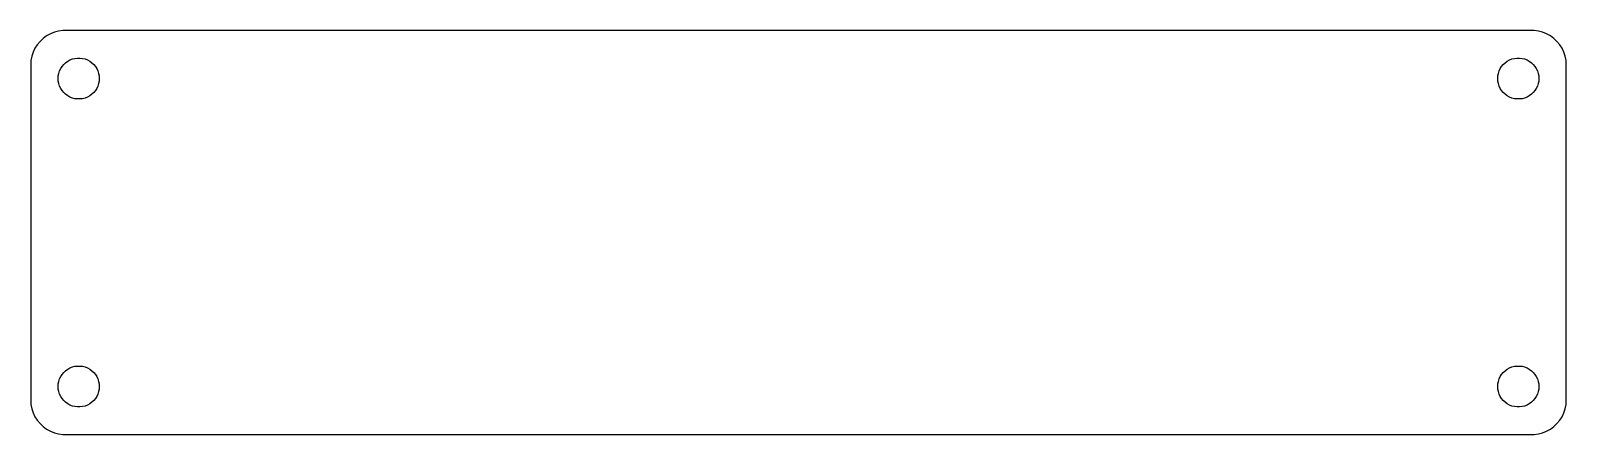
# Model space of a CAD drawing. Header units: metres. Extents: x -112 to 112, y -29 to 29.
import ezdxf

# ---------------------------------------------------------------- set-up
doc = ezdxf.new("R2010")
doc.units = ezdxf.units.M

msp = doc.modelspace()

# ---------------------------------------------------------------- linework, layer by layer
for p, q in [((-108.545, 29.2553), (-109.129, 29.0241)), ((-107.937, 29.4114), (-108.545, 29.2553)), ((-107.314, 29.4901), (-107.937, 29.4114)), ((107.314, 29.4901), (-107.314, 29.4901)), ((107.937, 29.4114), (107.314, 29.4901)), ((108.545, 29.2553), (107.937, 29.4114)), ((109.129, 29.0241), (108.545, 29.2553)), ((-111.382, 26.9088), (-111.649, 26.3406)), ((-111.045, 27.4389), (-111.382, 26.9088)), ((-110.645, 27.9227), (-111.045, 27.4389)), ((-110.187, 28.3526), (-110.645, 27.9227)), ((-109.679, 28.7216), (-110.187, 28.3526)), ((-109.129, 29.0241), (-109.679, 28.7216)), ((109.679, 28.7216), (109.129, 29.0241)), ((110.187, 28.3526), (109.679, 28.7216)), ((110.645, 27.9227), (110.187, 28.3526)), ((111.045, 27.4389), (110.645, 27.9227)), ((111.382, 26.9088), (111.045, 27.4389)), ((111.649, 26.3406), (111.382, 26.9088)), ((-111.961, 25.1267), (-112, 24.5)), ((-111.843, 25.7434), (-111.961, 25.1267)), ((-111.649, 26.3406), (-111.843, 25.7434)), ((-107.187, 24.5536), (-106.912, 24.8115)), ((-106.912, 24.8115), (-106.607, 25.033)), ((-106.607, 25.033), (-106.277, 25.2145)), ((-106.277, 25.2145), (-105.927, 25.3532)), ((-105.927, 25.3532), (-105.562, 25.4469)), ((-105.562, 25.4469), (-105.188, 25.4941)), ((-105.188, 25.4941), (-104.812, 25.4941)), ((-104.812, 25.4941), (-104.438, 25.4469)), ((-104.438, 25.4469), (-104.073, 25.3532)), ((-104.073, 25.3532), (-103.723, 25.2145)), ((-103.723, 25.2145), (-103.393, 25.033)), ((-103.393, 25.033), (-103.088, 24.8115)), ((-103.088, 24.8115), (-102.813, 24.5536)), ((102.813, 24.5536), (103.088, 24.8115)), ((103.088, 24.8115), (103.393, 25.033)), ((103.393, 25.033), (103.723, 25.2145)), ((103.723, 25.2145), (104.073, 25.3532)), ((104.073, 25.3532), (104.438, 25.4469)), ((104.438, 25.4469), (104.812, 25.4941)), ((104.812, 25.4941), (105.188, 25.4941)), ((105.188, 25.4941), (105.562, 25.4469)), ((105.562, 25.4469), (105.927, 25.3532)), ((105.927, 25.3532), (106.277, 25.2145)), ((106.277, 25.2145), (106.607, 25.033)), ((106.607, 25.033), (106.912, 24.8115)), ((106.912, 24.8115), (107.187, 24.5536)), ((111.843, 25.7434), (111.649, 26.3406)), ((111.961, 25.1267), (111.843, 25.7434)), ((112, 24.5), (111.961, 25.1267)), ((-112, 24.5), (-112, -24.5)), ((-108, 22.5), (-107.976, 22.876)), ((-107.976, 22.124), (-108, 22.5)), ((-107.976, 22.876), (-107.906, 23.2461)), ((-107.906, 23.2461), (-107.789, 23.6044)), ((-107.789, 23.6044), (-107.629, 23.9453)), ((-107.629, 23.9453), (-107.427, 24.2634)), ((-107.427, 24.2634), (-107.187, 24.5536)), ((-102.813, 24.5536), (-102.573, 24.2634)), ((-102.573, 24.2634), (-102.371, 23.9453)), ((-102.371, 23.9453), (-102.211, 23.6044)), ((-102.211, 23.6044), (-102.094, 23.2461)), ((-102.094, 23.2461), (-102.024, 22.876)), ((-102.024, 22.876), (-102, 22.5)), ((-102, 22.5), (-102.024, 22.124)), ((102, 22.5), (102.024, 22.876)), ((102.024, 22.124), (102, 22.5)), ((102.024, 22.876), (102.094, 23.2461)), ((102.094, 23.2461), (102.211, 23.6044)), ((102.211, 23.6044), (102.371, 23.9453)), ((102.371, 23.9453), (102.573, 24.2634)), ((102.573, 24.2634), (102.813, 24.5536)), ((107.187, 24.5536), (107.427, 24.2634)), ((107.427, 24.2634), (107.629, 23.9453)), ((107.629, 23.9453), (107.789, 23.6044)), ((107.789, 23.6044), (107.906, 23.2461)), ((107.906, 23.2461), (107.976, 22.876)), ((107.976, 22.876), (108, 22.5)), ((108, 22.5), (107.976, 22.124)), ((112, -24.5), (112, 24.5)), ((-107.906, 21.7539), (-107.976, 22.124)), ((-107.789, 21.3956), (-107.906, 21.7539)), ((-107.629, 21.0547), (-107.789, 21.3956)), ((-107.427, 20.7366), (-107.629, 21.0547)), ((-107.187, 20.4464), (-107.427, 20.7366)), ((-106.912, 20.1884), (-107.187, 20.4464)), ((-106.607, 19.967), (-106.912, 20.1884)), ((-103.088, 20.1884), (-103.393, 19.967)), ((-102.813, 20.4464), (-103.088, 20.1884)), ((-102.573, 20.7366), (-102.813, 20.4464)), ((-102.371, 21.0547), (-102.573, 20.7366)), ((-102.211, 21.3956), (-102.371, 21.0547)), ((-102.094, 21.7539), (-102.211, 21.3956)), ((-102.024, 22.124), (-102.094, 21.7539)), ((102.094, 21.7539), (102.024, 22.124)), ((102.211, 21.3956), (102.094, 21.7539)), ((102.371, 21.0547), (102.211, 21.3956)), ((102.573, 20.7366), (102.371, 21.0547)), ((102.813, 20.4464), (102.573, 20.7366)), ((103.088, 20.1884), (102.813, 20.4464)), ((103.393, 19.967), (103.088, 20.1884)), ((106.912, 20.1884), (106.607, 19.967)), ((107.187, 20.4464), (106.912, 20.1884)), ((107.427, 20.7366), (107.187, 20.4464)), ((107.629, 21.0547), (107.427, 20.7366)), ((107.789, 21.3956), (107.629, 21.0547)), ((107.906, 21.7539), (107.789, 21.3956)), ((107.976, 22.124), (107.906, 21.7539)), ((-106.277, 19.7855), (-106.607, 19.967)), ((-105.927, 19.6468), (-106.277, 19.7855)), ((-105.562, 19.5531), (-105.927, 19.6468)), ((-105.188, 19.5059), (-105.562, 19.5531)), ((-104.812, 19.5059), (-105.188, 19.5059)), ((-104.438, 19.5531), (-104.812, 19.5059)), ((-104.073, 19.6468), (-104.438, 19.5531)), ((-103.723, 19.7855), (-104.073, 19.6468)), ((-103.393, 19.967), (-103.723, 19.7855)), ((103.723, 19.7855), (103.393, 19.967)), ((104.073, 19.6468), (103.723, 19.7855)), ((104.438, 19.5531), (104.073, 19.6468)), ((104.812, 19.5059), (104.438, 19.5531)), ((105.188, 19.5059), (104.812, 19.5059)), ((105.562, 19.5531), (105.188, 19.5059)), ((105.927, 19.6468), (105.562, 19.5531)), ((106.277, 19.7855), (105.927, 19.6468)), ((106.607, 19.967), (106.277, 19.7855)), ((-106.912, -20.1884), (-106.607, -19.967)), ((-106.607, -19.967), (-106.277, -19.7855)), ((-106.277, -19.7855), (-105.927, -19.6468)), ((-105.927, -19.6468), (-105.562, -19.5531)), ((-105.562, -19.5531), (-105.188, -19.5059)), ((-105.188, -19.5059), (-104.812, -19.5059)), ((-104.812, -19.5059), (-104.438, -19.5531)), ((-104.438, -19.5531), (-104.073, -19.6468)), ((-104.073, -19.6468), (-103.723, -19.7855)), ((-103.723, -19.7855), (-103.393, -19.967)), ((-103.393, -19.967), (-103.088, -20.1884)), ((103.088, -20.1884), (103.393, -19.967)), ((103.393, -19.967), (103.723, -19.7855)), ((103.723, -19.7855), (104.073, -19.6468)), ((104.073, -19.6468), (104.438, -19.5531)), ((104.438, -19.5531), (104.812, -19.5059)), ((104.812, -19.5059), (105.188, -19.5059)), ((105.188, -19.5059), (105.562, -19.5531)), ((105.562, -19.5531), (105.927, -19.6468)), ((105.927, -19.6468), (106.277, -19.7855)), ((106.277, -19.7855), (106.607, -19.967)), ((106.607, -19.967), (106.912, -20.1884)), ((-108, -22.5), (-107.976, -22.124)), ((-107.976, -22.124), (-107.906, -21.7539)), ((-107.906, -21.7539), (-107.789, -21.3956)), ((-107.789, -21.3956), (-107.629, -21.0547)), ((-107.629, -21.0547), (-107.427, -20.7366)), ((-107.427, -20.7366), (-107.187, -20.4464)), ((-107.187, -20.4464), (-106.912, -20.1884)), ((-103.088, -20.1884), (-102.813, -20.4464)), ((-102.813, -20.4464), (-102.573, -20.7366)), ((-102.573, -20.7366), (-102.371, -21.0547)), ((-102.371, -21.0547), (-102.211, -21.3956)), ((-102.211, -21.3956), (-102.094, -21.7539)), ((-102.094, -21.7539), (-102.024, -22.124)), ((-102.024, -22.124), (-102, -22.5)), ((102, -22.5), (102.024, -22.124)), ((102.024, -22.124), (102.094, -21.7539)), ((102.094, -21.7539), (102.211, -21.3956)), ((102.211, -21.3956), (102.371, -21.0547)), ((102.371, -21.0547), (102.573, -20.7366)), ((102.573, -20.7366), (102.813, -20.4464)), ((102.813, -20.4464), (103.088, -20.1884)), ((106.912, -20.1884), (107.187, -20.4464)), ((107.187, -20.4464), (107.427, -20.7366)), ((107.427, -20.7366), (107.629, -21.0547)), ((107.629, -21.0547), (107.789, -21.3956)), ((107.789, -21.3956), (107.906, -21.7539)), ((107.906, -21.7539), (107.976, -22.124)), ((107.976, -22.124), (108, -22.5)), ((-112, -24.5), (-111.961, -25.1267)), ((-107.976, -22.876), (-108, -22.5)), ((-107.906, -23.2461), (-107.976, -22.876)), ((-107.789, -23.6044), (-107.906, -23.2461)), ((-107.629, -23.9453), (-107.789, -23.6044)), ((-107.427, -24.2634), (-107.629, -23.9453)), ((-107.187, -24.5536), (-107.427, -24.2634)), ((-106.912, -24.8115), (-107.187, -24.5536)), ((-102.813, -24.5536), (-103.088, -24.8115)), ((-102.573, -24.2634), (-102.813, -24.5536)), ((-102.371, -23.9453), (-102.573, -24.2634)), ((-102.211, -23.6044), (-102.371, -23.9453)), ((-102.094, -23.2461), (-102.211, -23.6044)), ((-102.024, -22.876), (-102.094, -23.2461)), ((-102, -22.5), (-102.024, -22.876)), ((102.024, -22.876), (102, -22.5)), ((102.094, -23.2461), (102.024, -22.876)), ((102.211, -23.6044), (102.094, -23.2461)), ((102.371, -23.9453), (102.211, -23.6044)), ((102.573, -24.2634), (102.371, -23.9453)), ((102.813, -24.5536), (102.573, -24.2634)), ((103.088, -24.8115), (102.813, -24.5536)), ((107.187, -24.5536), (106.912, -24.8115)), ((107.427, -24.2634), (107.187, -24.5536)), ((107.629, -23.9453), (107.427, -24.2634)), ((107.789, -23.6044), (107.629, -23.9453)), ((107.906, -23.2461), (107.789, -23.6044)), ((107.976, -22.876), (107.906, -23.2461)), ((108, -22.5), (107.976, -22.876)), ((111.961, -25.1267), (112, -24.5)), ((-111.961, -25.1267), (-111.843, -25.7434)), ((-111.843, -25.7434), (-111.649, -26.3406)), ((-111.649, -26.3406), (-111.382, -26.9088)), ((-106.607, -25.033), (-106.912, -24.8115)), ((-106.277, -25.2145), (-106.607, -25.033)), ((-105.927, -25.3532), (-106.277, -25.2145)), ((-105.562, -25.4469), (-105.927, -25.3532)), ((-105.188, -25.4941), (-105.562, -25.4469)), ((-104.812, -25.4941), (-105.188, -25.4941)), ((-104.438, -25.4469), (-104.812, -25.4941)), ((-104.073, -25.3532), (-104.438, -25.4469)), ((-103.723, -25.2145), (-104.073, -25.3532)), ((-103.393, -25.033), (-103.723, -25.2145)), ((-103.088, -24.8115), (-103.393, -25.033)), ((103.393, -25.033), (103.088, -24.8115)), ((103.723, -25.2145), (103.393, -25.033)), ((104.073, -25.3532), (103.723, -25.2145)), ((104.438, -25.4469), (104.073, -25.3532)), ((104.812, -25.4941), (104.438, -25.4469)), ((105.188, -25.4941), (104.812, -25.4941)), ((105.562, -25.4469), (105.188, -25.4941)), ((105.927, -25.3532), (105.562, -25.4469)), ((106.277, -25.2145), (105.927, -25.3532)), ((106.607, -25.033), (106.277, -25.2145)), ((106.912, -24.8115), (106.607, -25.033)), ((111.382, -26.9088), (111.649, -26.3406)), ((111.649, -26.3406), (111.843, -25.7434)), ((111.843, -25.7434), (111.961, -25.1267)), ((-111.382, -26.9088), (-111.045, -27.4389)), ((-111.045, -27.4389), (-110.645, -27.9227)), ((-110.645, -27.9227), (-110.187, -28.3526)), ((-110.187, -28.3526), (-109.679, -28.7216)), ((-109.679, -28.7216), (-109.129, -29.0241)), ((-109.129, -29.0241), (-108.545, -29.2553)), ((108.545, -29.2553), (109.129, -29.0241)), ((109.129, -29.0241), (109.679, -28.7216)), ((109.679, -28.7216), (110.187, -28.3526)), ((110.187, -28.3526), (110.645, -27.9227)), ((110.645, -27.9227), (111.045, -27.4389)), ((111.045, -27.4389), (111.382, -26.9088)), ((-108.545, -29.2553), (-107.937, -29.4114)), ((-107.937, -29.4114), (-107.314, -29.4901)), ((-107.314, -29.4901), (107.314, -29.4901)), ((107.314, -29.4901), (107.937, -29.4114)), ((107.937, -29.4114), (108.545, -29.2553))]:
    msp.add_line(p, q)

doc.saveas('drawing.dxf')
